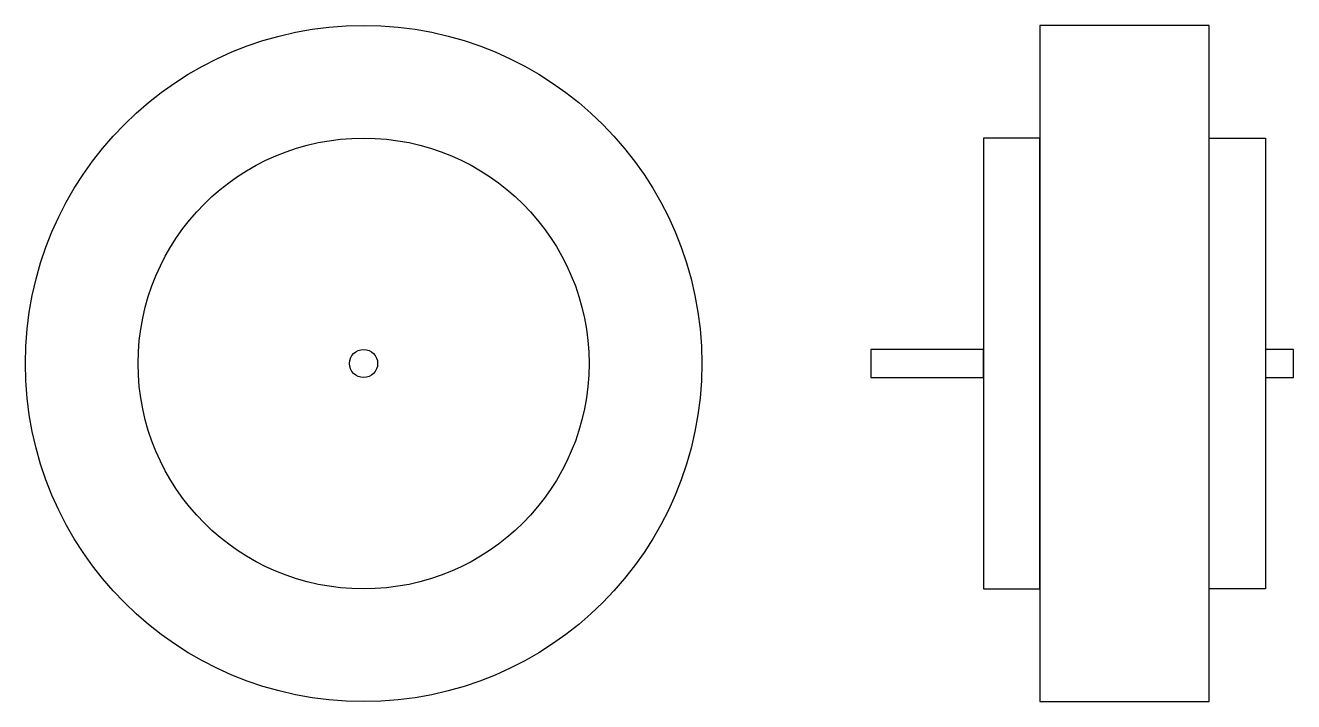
# Model space of a CAD drawing. Header units: inches. Extents: x 0.5 to 11.8, y 1.5 to 7.5.
import ezdxf

# ---------------------------------------------------------------- set-up
doc = ezdxf.new("R2010")
doc.units = ezdxf.units.IN
doc.header["$MEASUREMENT"] = 0

msp = doc.modelspace()

# ---------------------------------------------------------------- linework, layer by layer
for points in [[(9.5, 1.5), (11, 1.5), (11, 7.5), (9.5, 7.5)], [(9.5, 6.5), (9, 6.5), (9, 2.5), (9.5, 2.5)], [(11, 6.5), (11.5, 6.5), (11.5, 2.5), (11, 2.5)], [(9, 4.625), (8, 4.625), (8, 4.375), (9, 4.375)], [(11.5, 4.375), (11.75, 4.375), (11.75, 4.625), (11.5, 4.625)]]:
    msp.add_lwpolyline(points, close=True)
for radius in [3, 2, 0.125]:
    msp.add_circle((3.5, 4.5), radius)

doc.saveas('drawing.dxf')
